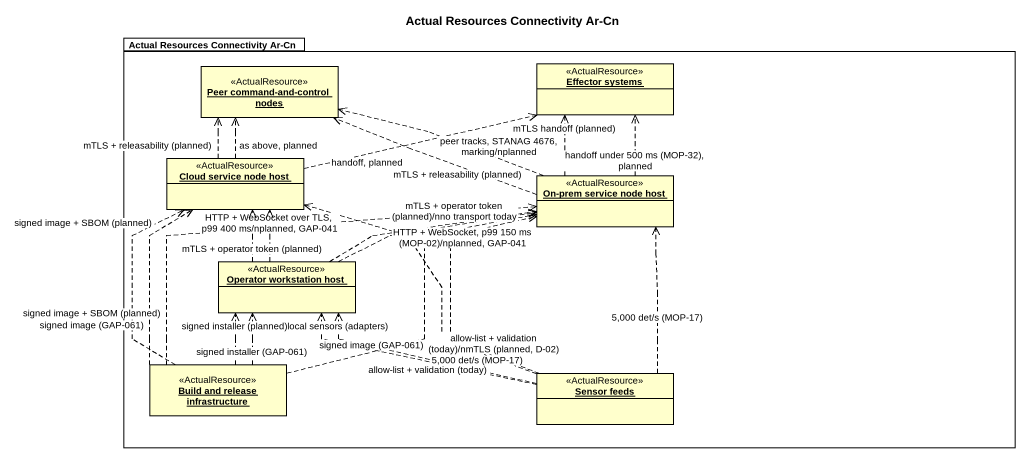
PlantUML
@startuml
title Actual Resources Connectivity Ar-Cn
hide circle
hide empty members
package "Actual Resources Connectivity Ar-Cn" as Actual_Resources {
  object "Peer command-and-control nodes" as Peer_command_and_control <<ActualResource>>
  object "Effector systems" as Effector_systems <<ActualResource>>
  object "Cloud service node host" as Cloud_service_node_host <<ActualResource>>
  object "On-prem service node host" as On_prem_service_node_host <<ActualResource>>
  object "Operator workstation host" as Operator_workstation_host <<ActualResource>>
  object "Build and release infrastructure" as Build_and_release <<ActualResource>>
  object "Sensor feeds" as Sensor_feeds <<ActualResource>>
}
Cloud_service_node_host .up.> Peer_command_and_control : as above, planned
Cloud_service_node_host .up.> Peer_command_and_control : mTLS + releasability (planned)
Cloud_service_node_host .right.> Effector_systems : handoff, planned
On_prem_service_node_host .left.> Peer_command_and_control : peer tracks, STANAG 4676, marking/nplanned
On_prem_service_node_host .left.> Peer_command_and_control : mTLS + releasability (planned)
On_prem_service_node_host .up.> Effector_systems : mTLS handoff (planned)
On_prem_service_node_host .up.> Effector_systems : handoff under 500 ms (MOP-32), planned
Operator_workstation_host .up.> Cloud_service_node_host : mTLS + operator token (planned)
Operator_workstation_host .up.> Cloud_service_node_host : HTTP + WebSocket over TLS, p99 400 ms/nplanned, GAP-041
Operator_workstation_host .right.> On_prem_service_node_host : mTLS + operator token (planned)/nno transport today
Operator_workstation_host .right.> On_prem_service_node_host : HTTP + WebSocket, p99 150 ms (MOP-02)/nplanned, GAP-041
Build_and_release .up.> Cloud_service_node_host : signed image (GAP-061)
Build_and_release .up.> Cloud_service_node_host : signed image + SBOM (planned)
Build_and_release .right.> On_prem_service_node_host : signed image + SBOM (planned)
Build_and_release .right.> On_prem_service_node_host : signed image (GAP-061)
Build_and_release .up.> Operator_workstation_host : signed installer (GAP-061)
Build_and_release .up.> Operator_workstation_host : signed installer (planned)
Sensor_feeds .left.> Cloud_service_node_host : 5,000 det/s (MOP-17)
Sensor_feeds .up.> On_prem_service_node_host : allow-list + validation (today)/nmTLS (planned, D-02)
Sensor_feeds .up.> On_prem_service_node_host : 5,000 det/s (MOP-17)
Sensor_feeds .left.> Operator_workstation_host : local sensors (adapters)
Sensor_feeds .left.> Operator_workstation_host : allow-list + validation (today)
@enduml
